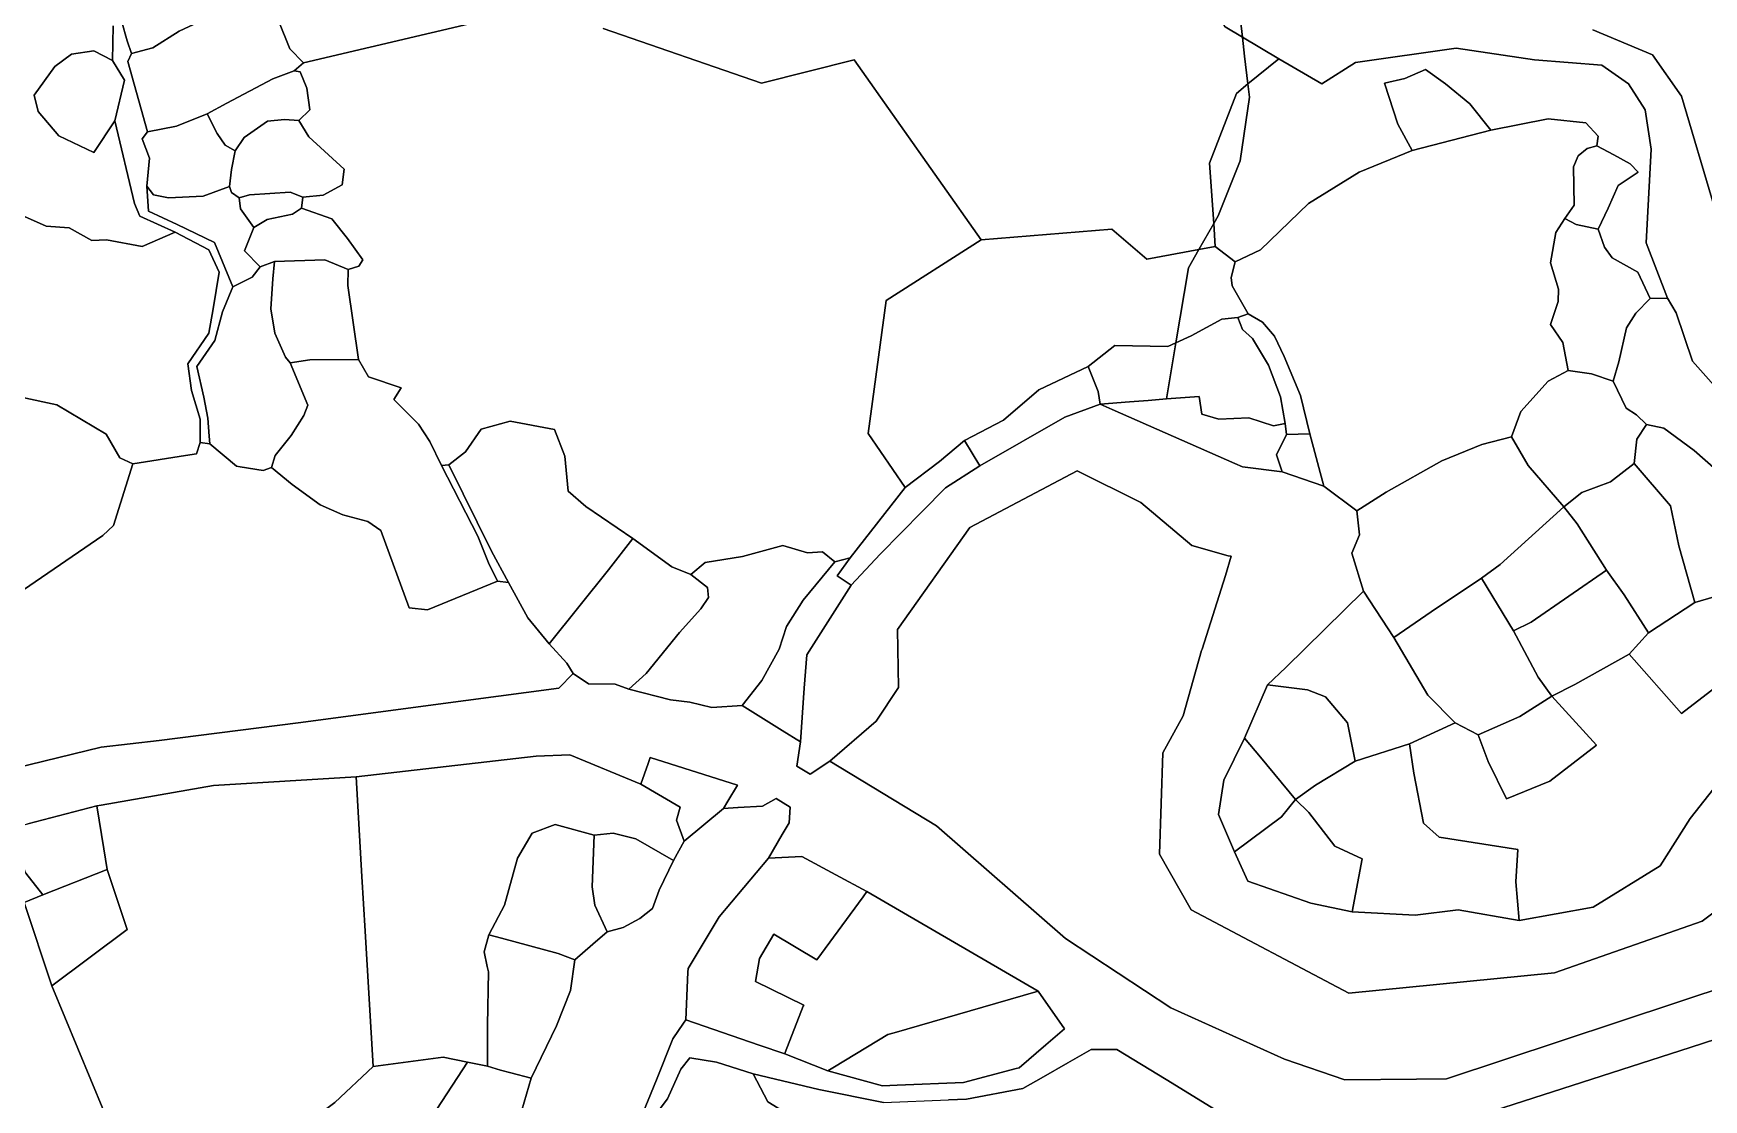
# Model space of a CAD drawing. Extents: x 542555 to 550520, y 1840485 to 1846995.
# Drawn here: x 546404.6 to 546662.6, y 1842267.1 to 1842431.8 of the extents above; entities that cross this region are included whole.
import ezdxf

# ---------------------------------------------------------------- set-up
doc = ezdxf.new("R2010")
doc.units = 0
doc.layers.add('Level 30', color=7, linetype='Continuous')

msp = doc.modelspace()

# ---------------------------------------------------------------- linework, layer by layer
at = {"layer": 'Level 30'}
for points in [[(546590.27, 1842453.82), (546596.2435, 1842458.6496), (546595.38, 1842457.54), (546591.23, 1842449.85), (546590.32, 1842440.41), (546591.3664, 1842431.1969), (546588.7, 1842432.78), (546582.82, 1842442.47), (546584.6, 1842446.44)], [(546423.05, 1842429.57), (546419.77, 1842428.69), (546419.09, 1842430.65), (546418.24, 1842433.72), (546414.1, 1842441.62), (546414.95, 1842442.96), (546420.95, 1842445.77), (546433.46, 1842452.17), (546436.14, 1842447.01), (546439.73, 1842438.06), (546427.14, 1842432.1)], [(546476.33, 1842434.31), (546446.31, 1842427.25), (546444.2, 1842429.39), (546440.63, 1842438.4), (546444.36, 1842440.26), (546448.73, 1842442.8), (546451.13, 1842444.74), (546451.75, 1842444.17), (546454.29, 1842446.42), (546457.01, 1842448.28), (546460.94, 1842451.57), (546462.77, 1842450.15), (546468.53, 1842447.76), (546469.91, 1842445.57), (546473.21, 1842441.68), (546472.4, 1842439.47)], [(546446.31, 1842427.25), (546444.91, 1842425.98), (546441.62, 1842424.74), (546434.5, 1842421), (546431.45, 1842419.36), (546426.72, 1842417.47), (546422.26, 1842416.55), (546419.19, 1842427.46), (546419.77, 1842428.69), (546423.05, 1842429.57), (546427.14, 1842432.1), (546439.73, 1842438.06), (546440.63, 1842438.4), (546444.2, 1842429.39)], [(546591.3664, 1842431.1969), (546596.97, 1842427.87), (546592.2169, 1842423.9685), (546591.7, 1842428.26)], [(546418.68, 1842424.57), (546417.18, 1842418.29), (546413.97, 1842413.39), (546408.52, 1842415.95), (546405.37, 1842419.71), (546404.74, 1842422.23), (546407.9, 1842426.68), (546410.5, 1842428.58), (546413.93, 1842429.11), (546416.83, 1842427.57)], [(546657.02, 1842390.88), (546654.34, 1842390.83), (546652.44, 1842394.91), (546648.5, 1842397.1), (546647.29, 1842398.74), (546646.31, 1842401.53), (546647.84, 1842404.78), (546649.42, 1842408.28), (546652.5, 1842410.36), (546651.26, 1842411.65), (546648.75, 1842413.04), (546646.13, 1842414.42), (546646.33, 1842415.89), (546644.4, 1842417.94), (546638.58, 1842418.58), (546629.75, 1842416.82), (546626.47, 1842420.91), (546622.74, 1842423.98), (546619.64, 1842426.18), (546616.45, 1842424.83), (546613.32, 1842424.07), (546615.36, 1842417.75), (546617.57, 1842413.71), (546609.4, 1842410.35), (546601.59, 1842405.48), (546594.15, 1842398.37), (546590.24, 1842396.51), (546587.18, 1842398.86), (546586.9309, 1842402.3885), (546587.63, 1842403.61), (546591.02, 1842412.07), (546592.46, 1842421.95), (546592.2169, 1842423.9685), (546596.97, 1842427.87), (546603.62, 1842424.01), (546608.84, 1842427.29), (546624.39, 1842429.49), (546636.51, 1842427.71), (546646.86, 1842426.86), (546651.03, 1842423.98), (546653.56, 1842419.95), (546654.51, 1842413.9), (546653.72, 1842399.44)], [(546444.91, 1842425.98), (546445.82, 1842425.84), (546446.83, 1842423.3), (546447.3, 1842419.95), (546445.62, 1842418.31), (546443.41, 1842418.49), (546440.79, 1842418.24), (546437.19, 1842415.69), (546435.78, 1842413.64), (546434.25, 1842414.51), (546432.98, 1842416.3), (546431.45, 1842419.36), (546434.5, 1842421), (546441.62, 1842424.74)], [(546629.75, 1842416.82), (546617.57, 1842413.71), (546615.36, 1842417.75), (546613.32, 1842424.07), (546616.45, 1842424.83), (546619.64, 1842426.18), (546622.74, 1842423.98), (546626.47, 1842420.91)], [(546592.2169, 1842423.9685), (546592.46, 1842421.95), (546591.02, 1842412.07), (546587.63, 1842403.61), (546586.9309, 1842402.3885), (546586.27, 1842411.75), (546590.44, 1842422.51)], [(546431.45, 1842419.36), (546432.98, 1842416.3), (546434.25, 1842414.51), (546435.78, 1842413.64), (546435.2, 1842410.75), (546434.91, 1842408.15), (546430.83, 1842406.66), (546425.5, 1842406.37), (546423.14, 1842406.83), (546422.13, 1842408.17), (546422.53, 1842412.53), (546421.41, 1842415.5), (546422.26, 1842416.55), (546426.72, 1842417.47)], [(546449.35, 1842406.8), (546446.23, 1842406.49), (546444.28, 1842407.23), (546437.98, 1842406.86), (546436.39, 1842406.37), (546435.19, 1842407.2), (546434.91, 1842408.15), (546435.2, 1842410.75), (546435.78, 1842413.64), (546437.19, 1842415.69), (546440.79, 1842418.24), (546443.41, 1842418.49), (546445.62, 1842418.31), (546447.17, 1842415.81), (546452.61, 1842410.82), (546452.28, 1842408.38)], [(546629.75, 1842416.82), (546638.58, 1842418.58), (546644.4, 1842417.94), (546646.33, 1842415.89), (546646.13, 1842414.42), (546644.62, 1842414.01), (546643.23, 1842412.86), (546642.53, 1842411.17), (546642.63, 1842405.27), (546641.16, 1842403.21), (546639.76, 1842401), (546638.94, 1842396.33), (546640.17, 1842392.29), (546640.15, 1842390.34), (546638.94, 1842386.83), (546640.85, 1842384.05), (546641.7, 1842379.69), (546638.61, 1842378.07), (546634.35, 1842373.38), (546632.95, 1842369.44), (546628.35, 1842368.28), (546622.18, 1842365.74), (546613.55, 1842360.92), (546609.06, 1842358.01), (546603.92, 1842361.86), (546601.77, 1842369.93), (546600.36, 1842375.82), (546597.8, 1842381.87), (546596.31, 1842384.99), (546594.46, 1842387.16), (546592.25, 1842388.45), (546589.8, 1842392.79), (546589.61, 1842394.09), (546590.24, 1842396.51), (546594.15, 1842398.37), (546601.59, 1842405.48), (546609.4, 1842410.35), (546617.57, 1842413.71)], [(546647.84, 1842404.78), (546646.31, 1842401.53), (546642.94, 1842402.28), (546641.16, 1842403.21), (546642.63, 1842405.27), (546642.53, 1842411.17), (546643.23, 1842412.86), (546644.62, 1842414.01), (546646.13, 1842414.42), (546648.75, 1842413.04), (546651.26, 1842411.65), (546652.5, 1842410.36), (546649.42, 1842408.28)], [(546438.68, 1842401.81), (546437.2, 1842398.19), (546439.64, 1842395.71), (546438.38, 1842394.1), (546435.42, 1842392.65), (546432.56, 1842399.48), (546426.84, 1842402.24), (546422.37, 1842404.31), (546422.13, 1842408.17), (546423.14, 1842406.83), (546425.5, 1842406.37), (546430.83, 1842406.66), (546434.91, 1842408.15), (546435.19, 1842407.2), (546436.39, 1842406.37), (546436.61, 1842404.69)], [(546446.23, 1842406.49), (546446.03, 1842404.77), (546444.62, 1842403.84), (546440.73, 1842403.05), (546438.68, 1842401.81), (546436.61, 1842404.69), (546436.39, 1842406.37), (546437.98, 1842406.86), (546444.28, 1842407.23)], [(546454.9, 1842395.83), (546453.23, 1842395.29), (546449.63, 1842396.81), (546441.85, 1842396.55), (546439.64, 1842395.71), (546437.2, 1842398.19), (546438.68, 1842401.81), (546440.73, 1842403.05), (546444.62, 1842403.84), (546446.03, 1842404.77), (546450.7, 1842403.15), (546453.14, 1842400.1), (546455.51, 1842396.82)], [(546587.18, 1842398.86), (546584.6397, 1842398.385), (546586.9309, 1842402.3885)], [(546646.31, 1842401.53), (546647.29, 1842398.74), (546648.5, 1842397.1), (546652.44, 1842394.91), (546654.34, 1842390.83), (546652.14, 1842388.54), (546650.71, 1842386.3), (546649.51, 1842381.05), (546648.66, 1842378.05), (546645.27, 1842379.2), (546641.7, 1842379.69), (546640.85, 1842384.05), (546638.94, 1842386.83), (546640.15, 1842390.34), (546640.17, 1842392.29), (546638.94, 1842396.33), (546639.76, 1842401), (546641.16, 1842403.21), (546642.94, 1842402.28)], [(546550.99, 1842399.88), (546571.17, 1842401.54), (546576.59, 1842396.88), (546584.6397, 1842398.385), (546583.04, 1842395.59), (546581.0827, 1842383.9659), (546579.87, 1842383.4), (546571.67, 1842383.55), (546567.56, 1842380.33), (546559.9, 1842376.74), (546554.46, 1842372.03), (546548.45, 1842368.87), (546544.59, 1842365.67), (546539.28, 1842361.61), (546533.54, 1842369.97), (546536.33, 1842390.5)], [(546441.93, 1842366.57), (546441.41, 1842364.73), (546440.11, 1842364.24), (546436.5513, 1842364.8417), (546435.97, 1842364.94), (546431.86, 1842368.36), (546431.7675, 1842369.5417), (546431.55, 1842372.32), (546430.92, 1842375.61), (546429.84, 1842380.34), (546432.66, 1842384.36), (546433.8, 1842388.75), (546435.42, 1842392.65), (546438.38, 1842394.1), (546439.64, 1842395.71), (546441.85, 1842396.55), (546441.62, 1842393.89), (546441.3, 1842389.24), (546441.9, 1842385.47), (546443.55, 1842381.77), (546444.25, 1842380.9), (546446.98, 1842374.36), (546446.39, 1842372.76), (546444.42, 1842369.68)], [(546447.29, 1842381.35), (546444.25, 1842380.9), (546443.55, 1842381.77), (546441.9, 1842385.47), (546441.3, 1842389.24), (546441.62, 1842393.89), (546441.85, 1842396.55), (546449.63, 1842396.81), (546453.23, 1842395.29), (546453.2, 1842392.82), (546454.85, 1842381.39)], [(546592.25, 1842388.45), (546590.68, 1842387.9), (546588.21, 1842387.64), (546583.47, 1842385.08), (546581.0827, 1842383.9659), (546583.04, 1842395.59), (546584.6397, 1842398.385), (546587.18, 1842398.86), (546590.24, 1842396.51), (546589.61, 1842394.09), (546589.8, 1842392.79)], [(546584.66, 1842375.71), (546579.6253, 1842375.311), (546581.0827, 1842383.9659), (546583.47, 1842385.08), (546588.21, 1842387.64), (546590.68, 1842387.9), (546591.38, 1842386.06), (546592.92, 1842384.66), (546595.38, 1842380.52), (546597.27, 1842375.63), (546597.99, 1842371.53), (546596.16, 1842371.17), (546592.38, 1842372.42), (546587.73, 1842372.21), (546585.08, 1842372.95)], [(546601.77, 1842369.93), (546598.16, 1842369.84), (546597.99, 1842371.53), (546597.27, 1842375.63), (546595.38, 1842380.52), (546592.92, 1842384.66), (546591.38, 1842386.06), (546590.68, 1842387.9), (546592.25, 1842388.45), (546594.46, 1842387.16), (546596.31, 1842384.99), (546597.8, 1842381.87), (546600.36, 1842375.82)], [(546567.56, 1842380.33), (546571.67, 1842383.55), (546579.87, 1842383.4), (546581.0827, 1842383.9659), (546579.6253, 1842375.311), (546576.8123, 1842375.0881), (546573.9083, 1842374.858), (546569.39, 1842374.5), (546569.07, 1842376.45)], [(546444.58, 1842362.1), (546441.41, 1842364.73), (546441.93, 1842366.57), (546444.42, 1842369.68), (546446.39, 1842372.76), (546446.98, 1842374.36), (546444.25, 1842380.9), (546447.29, 1842381.35), (546454.85, 1842381.39), (546456.35, 1842378.74), (546461.41, 1842377.02), (546460.27, 1842375.23), (546464.11, 1842371.44), (546465.87, 1842368.75), (546467.67, 1842365.04), (546473.28, 1842354.14), (546474.89, 1842349.99), (546476.31, 1842347.16), (546465.5, 1842342.75), (546462.67, 1842343.04), (546458.27, 1842355), (546456.29, 1842356.4), (546452.41, 1842357.41), (546448.89, 1842358.97)], [(546567.56, 1842380.33), (546569.07, 1842376.45), (546569.39, 1842374.5), (546563.92, 1842372.49), (546550.81, 1842364.98), (546548.45, 1842368.87), (546554.46, 1842372.03), (546559.9, 1842376.74)], [(546648.66, 1842378.05), (546650.63, 1842373.89), (546652.25, 1842372.86), (546653.77, 1842371.39), (546652.3, 1842369.11), (546651.88, 1842365.32), (546648.2, 1842362.49), (546643.82, 1842360.84), (546641.03, 1842358.66), (546635.51, 1842365.01), (546632.95, 1842369.44), (546634.35, 1842373.38), (546638.61, 1842378.07), (546641.7, 1842379.69), (546645.27, 1842379.2)], [(546597.99, 1842371.53), (546598.16, 1842369.84), (546596.63, 1842366.69), (546597.49, 1842364.03), (546591.36, 1842364.8), (546590.1923, 1842365.3156), (546571.2328, 1842373.6864), (546569.39, 1842374.5), (546573.9083, 1842374.858), (546576.8123, 1842375.0881), (546579.6253, 1842375.311), (546584.66, 1842375.71), (546585.08, 1842372.95), (546587.73, 1842372.21), (546592.38, 1842372.42), (546596.16, 1842371.17)], [(546493.44, 1842348.89), (546484.29, 1842337.47), (546481.01, 1842341.52), (546478, 1842346.98), (546475.36, 1842351.79), (546468.76, 1842365.12), (546471.35, 1842367.13), (546473.78, 1842370.65), (546478.26, 1842371.88), (546485.11, 1842370.6), (546486.71, 1842366.48), (546487.23, 1842361.05), (546489.96, 1842358.68), (546497.19, 1842353.76)], [(546653.77, 1842371.39), (546656.45, 1842370.81), (546661.17, 1842367.33), (546667.94, 1842361.4), (546672.57, 1842358.27), (546676.39, 1842354.28), (546679.38, 1842352.2), (546676.83, 1842349.37), (546668.11, 1842345.86), (546661.25, 1842343.87), (546658.78, 1842352.63), (546657.5, 1842358.79), (546651.88, 1842365.32), (546652.3, 1842369.11)], [(546548.45, 1842368.87), (546550.81, 1842364.98), (546545.52, 1842361.56), (546541.9, 1842357.94), (546535.42, 1842351.32), (546530.93, 1842346.53), (546528.78, 1842347.99), (546530.79, 1842350.76), (546539.28, 1842361.61), (546544.59, 1842365.67)], [(546601.77, 1842369.93), (546603.92, 1842361.86), (546597.49, 1842364.03), (546596.63, 1842366.69), (546598.16, 1842369.84)], [(546631.19, 1842349.75), (546628.32, 1842347.63), (546620.51, 1842342.44), (546614.76, 1842338.45), (546610.08, 1842345.6), (546608.27, 1842351.51), (546609.47, 1842354.31), (546609.06, 1842358.01), (546613.55, 1842360.92), (546622.18, 1842365.74), (546628.35, 1842368.28), (546632.95, 1842369.44), (546635.51, 1842365.01), (546641.03, 1842358.66)], [(546478, 1842346.98), (546476.31, 1842347.16), (546474.89, 1842349.99), (546473.28, 1842354.14), (546467.67, 1842365.04), (546468.76, 1842365.12), (546475.36, 1842351.79)], [(546661.25, 1842343.87), (546654.08, 1842339.17), (546650.33, 1842345.06), (546647.61, 1842348.86), (546643.05, 1842356.01), (546641.03, 1842358.66), (546643.82, 1842360.84), (546648.2, 1842362.49), (546651.88, 1842365.32), (546657.5, 1842358.79), (546658.78, 1842352.63)], [(546635.98, 1842340.81), (546633.25, 1842339.51), (546628.32, 1842347.63), (546631.19, 1842349.75), (546641.03, 1842358.66), (546643.05, 1842356.01), (546647.61, 1842348.86)], [(546499.25, 1842332.89), (546496.57, 1842330.49), (546494.46, 1842331.23), (546490.35, 1842331.32), (546488, 1842332.89), (546487.02, 1842334.49), (546484.29, 1842337.47), (546493.44, 1842348.89), (546497.19, 1842353.76), (546503.22, 1842349.39), (546506.15, 1842348.2), (546508.72, 1842346.16), (546508.87, 1842344.62), (546507.72, 1842342.87), (546504.42, 1842339.21)], [(546506.15, 1842348.2), (546508.36, 1842350.04), (546514.13, 1842350.96), (546520.38, 1842352.67), (546524.21, 1842351.52), (546526.48, 1842351.7), (546528.41, 1842350.17), (546523.53, 1842344.21), (546520.94, 1842340.14), (546519.83, 1842336.67), (546517.15, 1842331.8), (546514.1, 1842327.98), (546509.4, 1842327.63), (546506.03, 1842328.46), (546503, 1842328.81), (546496.57, 1842330.49), (546499.25, 1842332.89), (546504.42, 1842339.21), (546507.72, 1842342.87), (546508.87, 1842344.62), (546508.72, 1842346.16)], [(546687.95, 1842348.95), (546688.65, 1842347.68), (546680.22, 1842342.01), (546675.53, 1842336.24), (546672.78, 1842333.43), (546670.81, 1842335.67), (546659.21, 1842326.73), (546651.09, 1842335.89), (546654.08, 1842339.17), (546661.25, 1842343.87), (546668.11, 1842345.86), (546676.83, 1842349.37), (546679.38, 1842352.2), (546681.4, 1842352.41), (546683.08, 1842353.82), (546686.04, 1842351.57)], [(546530.79, 1842350.76), (546528.78, 1842347.99), (546530.93, 1842346.53), (546524.06, 1842335.77), (546523.6847, 1842330.635), (546523.08, 1842322.36), (546520.2686, 1842324.1195), (546514.1, 1842327.98), (546517.15, 1842331.8), (546519.83, 1842336.67), (546520.94, 1842340.14), (546523.53, 1842344.21), (546528.41, 1842350.17)], [(546634.24, 1842326.26), (546627.8, 1842323.44), (546624.21, 1842325.3), (546620.01, 1842329.56), (546614.76, 1842338.45), (546620.51, 1842342.44), (546628.32, 1842347.63), (546633.25, 1842339.51), (546637.06, 1842332.31), (546639.18, 1842329.4)], [(546654.08, 1842339.17), (546651.09, 1842335.89), (546642.7, 1842331.19), (546639.18, 1842329.4), (546637.06, 1842332.31), (546633.25, 1842339.51), (546635.98, 1842340.81), (546647.61, 1842348.86), (546650.33, 1842345.06)], [(546624.21, 1842325.3), (546617.17, 1842322.02), (546608.79, 1842319.37), (546607.59, 1842325.3), (546604.18, 1842329.29), (546601.43, 1842330.4), (546595.26, 1842331.13), (546598.07, 1842333.85), (546610.08, 1842345.6), (546614.76, 1842338.45), (546620.01, 1842329.56)], [(546595.26, 1842331.13), (546601.43, 1842330.4), (546604.18, 1842329.29), (546607.59, 1842325.3), (546608.79, 1842319.37), (546602.65, 1842315.66), (546599.56, 1842313.45), (546594.15, 1842320), (546591.69, 1842322.91)], [(546639.18, 1842329.4), (546646.04, 1842321.84), (546638.87, 1842316.26), (546632.17, 1842313.54), (546629.34, 1842319.32), (546627.8, 1842323.44), (546634.24, 1842326.26)], [(546591.69, 1842322.91), (546594.15, 1842320), (546599.56, 1842313.45), (546597.38, 1842310.76), (546590.12, 1842305.33), (546587.68, 1842311.1), (546588.51, 1842316.42)], [(546617.17, 1842322.02), (546617.83, 1842317.51), (546619.36, 1842309.76), (546621.74, 1842307.64), (546633.91, 1842305.69), (546633.61, 1842300.72), (546634.14, 1842294.76), (546624.69, 1842296.37), (546618.05, 1842295.55), (546608.34, 1842296.09), (546609.87, 1842304.26), (546605.62, 1842306.24), (546601.62, 1842311.43), (546599.56, 1842313.45), (546602.65, 1842315.66), (546608.79, 1842319.37)], [(546498.45, 1842315.78), (546504.53, 1842312.25), (546503.93, 1842310.25), (546505.13, 1842307.02), (546503.5, 1842304.02), (546497.69, 1842307.35), (546494.17, 1842308.25), (546491.23, 1842307.94), (546485.22, 1842309.59), (546481.65, 1842308.25), (546479.41, 1842304.39), (546477.38, 1842297.13), (546476.44, 1842295.35), (546474.95, 1842292.52), (546474.24, 1842289.88), (546474.72, 1842287.65), (546474.89, 1842286.84), (546474.74, 1842278.56), (546474.78, 1842272.23), (546471.66, 1842272.88), (546467.91, 1842273.63), (546457.08, 1842272.18), (546455.85, 1842293.11), (546455.35, 1842301.55), (546454.45, 1842316.93), (546482.28, 1842320.11), (546487.47, 1842320.34)], [(546511.8735, 1842313.1666), (546511.2, 1842312.04), (546505.13, 1842307.02), (546503.93, 1842310.25), (546504.53, 1842312.25), (546498.45, 1842315.78), (546499.5539, 1842318.9767), (546499.89, 1842319.95), (546513.37, 1842315.67)], [(546454.45, 1842316.93), (546455.35, 1842301.55), (546455.85, 1842293.11), (546457.08, 1842272.18), (546451.15, 1842266.61), (546441.07, 1842259.06), (546421.53, 1842250.77), (546407.44, 1842284.67), (546419.09, 1842293.36), (546416.01, 1842302.62), (546415.5, 1842305.82), (546414.43, 1842312.44), (546415.08, 1842312.56), (546432.45, 1842315.61)], [(546414.43, 1842312.44), (546415.5, 1842305.82), (546416.01, 1842302.62), (546406.06, 1842298.69), (546403.42, 1842302.07), (546400.79, 1842308.9), (546403.73, 1842309.66)], [(546609.87, 1842304.26), (546608.34, 1842296.09), (546601.94, 1842297.42), (546592.21, 1842300.84), (546590.12, 1842305.33), (546597.38, 1842310.76), (546599.56, 1842313.45), (546601.62, 1842311.43), (546605.62, 1842306.24)], [(546491.23, 1842307.94), (546490.91, 1842299.97), (546491.32, 1842297.14), (546493.22, 1842293), (546491.02, 1842291.07), (546488.26, 1842288.65), (546485.65, 1842289.65), (546476.9, 1842292.04), (546474.95, 1842292.52), (546476.44, 1842295.35), (546477.38, 1842297.13), (546479.41, 1842304.39), (546481.65, 1842308.25), (546485.22, 1842309.59)], [(546491.23, 1842307.94), (546494.17, 1842308.25), (546497.69, 1842307.35), (546503.5, 1842304.02), (546501.25, 1842299.44), (546500.24, 1842296.62), (546498.31, 1842295.04), (546495.69, 1842293.64), (546493.22, 1842293), (546491.32, 1842297.14), (546490.91, 1842299.97)], [(546520.73, 1842274.33), (546520.66, 1842274.14), (546516.7, 1842275.5), (546505.39, 1842279.38), (546505.72, 1842286.76), (546505.75, 1842287.35), (546510.54, 1842295.33), (546518.16, 1842304.4), (546523.3, 1842304.62), (546528.5686, 1842301.7786), (546533.35, 1842299.2), (546532.7593, 1842298.3959), (546525.63, 1842288.69), (546518.97, 1842292.66), (546516.75, 1842288.86), (546516.14, 1842285.31), (546523.61, 1842281.69), (546523.54, 1842281.52)], [(546419.09, 1842293.36), (546407.44, 1842284.67), (546403.17, 1842297.53), (546406.06, 1842298.69), (546416.01, 1842302.62)], [(546528.33, 1842272.13), (546527.31, 1842271.52), (546520.66, 1842274.14), (546520.73, 1842274.33), (546523.54, 1842281.52), (546523.61, 1842281.69), (546516.14, 1842285.31), (546516.75, 1842288.86), (546518.97, 1842292.66), (546525.63, 1842288.69), (546532.7593, 1842298.3959), (546533.35, 1842299.2), (546559.84, 1842283.85), (546553.2014, 1842281.932), (546537.55, 1842277.41), (546536.58, 1842277.13)], [(546407.44, 1842284.67), (546421.53, 1842250.77), (546414.42, 1842244.98), (546392.51, 1842237.48), (546364.43, 1842282.75), (546362.33, 1842286.14), (546376.72, 1842294.78), (546379.24, 1842296.29), (546384.1, 1842290.85), (546403.17, 1842297.53)], [(546474.95, 1842292.52), (546476.9, 1842292.04), (546485.65, 1842289.65), (546488.26, 1842288.65), (546487.57, 1842283.93), (546485.39, 1842278.48), (546485.3872, 1842278.4743), (546481.48, 1842270.37), (546478.3474, 1842271.1965), (546476.78, 1842271.61), (546474.78, 1842272.23), (546474.74, 1842278.56), (546474.89, 1842286.84), (546474.72, 1842287.65), (546474.24, 1842289.88)], [(546535.75, 1842269.23), (546527.31, 1842271.52), (546528.33, 1842272.13), (546536.58, 1842277.13), (546537.55, 1842277.41), (546553.2014, 1842281.932), (546559.84, 1842283.85), (546563.89, 1842278.01), (546561.0064, 1842275.5413), (546556.87, 1842272), (546556.4, 1842271.87), (546548.27, 1842269.71), (546538.06, 1842269.32)], [(546459.43, 1842236.07), (546450.62, 1842233.72), (546443.81, 1842234.54), (546442.64, 1842243.16), (546441.07, 1842259.06), (546451.15, 1842266.61), (546457.08, 1842272.18), (546467.91, 1842273.63), (546471.66, 1842272.88), (546466.94, 1842265.62), (546467.09, 1842262.62), (546471.57, 1842262.18), (546471.1485, 1842259.4342), (546470.83, 1842257.36), (546473.99, 1842256.18), (546478.55, 1842255.8), (546468.6588, 1842244.9367), (546466.34, 1842242.39)], [(546474.78, 1842272.23), (546476.78, 1842271.61), (546478.3474, 1842271.1965), (546481.48, 1842270.37), (546480.04, 1842265.46), (546479.15, 1842258.38), (546478.55, 1842255.8), (546473.99, 1842256.18), (546470.83, 1842257.36), (546471.1485, 1842259.4342), (546471.57, 1842262.18), (546467.09, 1842262.62), (546466.94, 1842265.62), (546471.66, 1842272.88)], [(546523.18, 1842235.83), (546519.07, 1842232.68), (546516.21, 1842236.34), (546507.04, 1842244.58), (546501.88, 1842248.59), (546497.73, 1842252.8), (546493.84, 1842254.68), (546496.34, 1842258.62), (546498.97, 1842262.4), (546502.55, 1842267.2), (546504.6, 1842271.8), (546505.99, 1842273.53), (546510.13, 1842272.85), (546515.77, 1842271.04), (546518.06, 1842266.74), (546522.19, 1842264.23), (546525.87, 1842264.23), (546527.24, 1842262.05), (546529.18, 1842254.64), (546527.78, 1842243.68)], [(546567.98, 1842274.81), (546571.6228, 1842274.8373), (546571.99, 1842274.84), (546579.5678, 1842270.1833), (546594.17, 1842261.21), (546593.08, 1842261.1), (546591.5026, 1842260.9409), (546573.35, 1842259.11), (546529.18, 1842254.64), (546527.24, 1842262.05), (546525.87, 1842264.23), (546522.19, 1842264.23), (546518.06, 1842266.74), (546515.77, 1842271.04), (546525.92, 1842268.63), (546535.94, 1842266.63), (546545.97, 1842267.03), (546548.73, 1842267.14), (546557.45, 1842268.8), (546560.65, 1842270.62), (546564.3993, 1842272.7632)]]:
    msp.add_lwpolyline(points, close=True, dxfattribs=at)
for points in [[(546666.62, 1842374.71), (546660.89, 1842381.14), (546658.37, 1842388.59), (546657.02, 1842390.88), (546653.72, 1842399.44), (546654.51, 1842413.9), (546653.56, 1842419.95), (546651.03, 1842423.98), (546646.86, 1842426.86), (546636.51, 1842427.71), (546624.39, 1842429.49), (546608.84, 1842427.29), (546603.62, 1842424.01), (546596.97, 1842427.87), (546591.3664, 1842431.1969), (546590.32, 1842440.41)], [(546416.92, 1842432.97), (546416.83, 1842427.57), (546413.93, 1842429.11), (546410.5, 1842428.58), (546407.9, 1842426.68), (546404.74, 1842422.23), (546405.37, 1842419.71), (546408.52, 1842415.95), (546413.97, 1842413.39), (546417.18, 1842418.29), (546420.22, 1842405.51), (546421.06, 1842403.53), (546426.52, 1842401.1), (546421.43, 1842398.88), (546415.9, 1842399.88), (546413.65, 1842399.8), (546410.14, 1842401.75), (546406.6, 1842402.02), (546403.21, 1842403.52)], [(546418.24, 1842433.72), (546419.09, 1842430.65), (546419.77, 1842428.69), (546419.19, 1842427.46), (546422.26, 1842416.55), (546421.41, 1842415.5), (546422.53, 1842412.53), (546422.13, 1842408.17), (546422.37, 1842404.31), (546426.84, 1842402.24), (546432.56, 1842399.48), (546435.42, 1842392.65), (546433.8, 1842388.75), (546432.66, 1842384.36), (546429.84, 1842380.34), (546430.92, 1842375.61), (546431.55, 1842372.32), (546431.7675, 1842369.5417), (546431.86, 1842368.36), (546430.37, 1842368.58), (546430.3609, 1842370.2193), (546430.35, 1842372.2), (546429.04, 1842376.62), (546428.46, 1842380.74), (546431.72, 1842385.48), (546432.4, 1842389.23), (546433.31, 1842394.9), (546431.71, 1842398.37), (546426.52, 1842401.1), (546421.06, 1842403.53), (546420.22, 1842405.51), (546417.18, 1842418.29), (546418.68, 1842424.57), (546416.83, 1842427.57), (546416.92, 1842432.97)], [(546492.63, 1842432.54), (546517.07, 1842424.09), (546531.39, 1842427.71), (546550.99, 1842399.88), (546536.33, 1842390.5), (546533.54, 1842369.97), (546539.28, 1842361.61), (546530.79, 1842350.76), (546528.41, 1842350.17), (546526.48, 1842351.7), (546524.21, 1842351.52), (546520.38, 1842352.67), (546514.13, 1842350.96), (546508.36, 1842350.04), (546506.15, 1842348.2), (546503.22, 1842349.39), (546497.19, 1842353.76), (546489.96, 1842358.68), (546487.23, 1842361.05), (546486.71, 1842366.48), (546485.11, 1842370.6), (546478.26, 1842371.88), (546473.78, 1842370.65), (546471.35, 1842367.13), (546468.76, 1842365.12), (546467.67, 1842365.04), (546465.87, 1842368.75), (546464.11, 1842371.44), (546460.27, 1842375.23), (546461.41, 1842377.02), (546456.35, 1842378.74), (546454.85, 1842381.39), (546453.2, 1842392.82), (546453.23, 1842395.29), (546454.9, 1842395.83), (546455.51, 1842396.82), (546453.14, 1842400.1), (546450.7, 1842403.15), (546446.03, 1842404.77), (546446.23, 1842406.49), (546449.35, 1842406.8), (546452.28, 1842408.38), (546452.61, 1842410.82), (546447.17, 1842415.81), (546445.62, 1842418.31), (546447.3, 1842419.95), (546446.83, 1842423.3), (546445.82, 1842425.84), (546444.91, 1842425.98), (546446.31, 1842427.25), (546476.33, 1842434.31)], [(546588.7, 1842432.78), (546591.3664, 1842431.1969), (546591.7, 1842428.26), (546592.2169, 1842423.9685), (546590.44, 1842422.51), (546586.27, 1842411.75), (546586.9309, 1842402.3885), (546584.6397, 1842398.385), (546576.59, 1842396.88), (546571.17, 1842401.54), (546550.99, 1842399.88), (546531.39, 1842427.71), (546517.07, 1842424.09), (546492.63, 1842432.54)], [(546664.28, 1842404.87), (546659.19, 1842422.07), (546654.71, 1842428.49), (546645.47, 1842432.35)], [(546645.47, 1842432.35), (546654.71, 1842428.49), (546659.19, 1842422.07), (546664.28, 1842404.87)], [(546403.21, 1842403.52), (546406.6, 1842402.02), (546410.14, 1842401.75), (546413.65, 1842399.8), (546415.9, 1842399.88), (546421.43, 1842398.88), (546426.52, 1842401.1), (546431.71, 1842398.37), (546433.31, 1842394.9), (546432.4, 1842389.23), (546431.72, 1842385.48), (546428.46, 1842380.74), (546429.04, 1842376.62), (546430.35, 1842372.2), (546430.3609, 1842370.2193), (546430.37, 1842368.58), (546429.81, 1842366.82), (546428.09, 1842366.57), (546419.99, 1842365.29), (546417.95, 1842366.21), (546415.87, 1842369.87), (546408.25, 1842374.38), (546402.71, 1842375.61)], [(546667.94, 1842361.4), (546661.17, 1842367.33), (546656.45, 1842370.81), (546653.77, 1842371.39), (546652.25, 1842372.86), (546650.63, 1842373.89), (546648.66, 1842378.05), (546649.51, 1842381.05), (546650.71, 1842386.3), (546652.14, 1842388.54), (546654.34, 1842390.83), (546657.02, 1842390.88), (546658.37, 1842388.59), (546660.89, 1842381.14), (546666.62, 1842374.71)], [(546402.71, 1842375.61), (546408.25, 1842374.38), (546415.87, 1842369.87), (546417.95, 1842366.21), (546419.99, 1842365.29), (546416.97, 1842355.77), (546415.31, 1842354.21), (546398.3, 1842342.58)], [(546680.96, 1842308.59), (546662.39, 1842294.64), (546639.58, 1842286.64), (546607.83, 1842283.5), (546583.46, 1842296.37), (546578.58, 1842305.01), (546579.09, 1842320.64), (546582.2182, 1842326.3849), (546583.7668, 1842331.8506), (546585.07, 1842336.45), (546585.1363, 1842336.6592), (546588.74, 1842348.03), (546589.6454, 1842351.0311), (546589.15, 1842351.07), (546583.53, 1842352.66), (546575.7, 1842359.31), (546565.82, 1842364.23), (546549.27, 1842355.46), (546538.09, 1842339.7), (546538.24, 1842330.75), (546534.8, 1842325.53), (546527.64, 1842319.37), (546524.58, 1842317.36), (546522.52, 1842318.6), (546523.08, 1842322.36), (546523.6847, 1842330.635), (546524.06, 1842335.77), (546530.93, 1842346.53), (546535.42, 1842351.32), (546541.9, 1842357.94), (546545.52, 1842361.56), (546550.81, 1842364.98), (546563.92, 1842372.49), (546569.39, 1842374.5), (546571.2328, 1842373.6864), (546590.1923, 1842365.3156), (546591.36, 1842364.8), (546597.49, 1842364.03), (546603.92, 1842361.86), (546609.06, 1842358.01), (546609.47, 1842354.31), (546608.27, 1842351.51), (546610.08, 1842345.6), (546598.07, 1842333.85), (546595.26, 1842331.13), (546591.69, 1842322.91), (546588.51, 1842316.42), (546587.68, 1842311.1), (546590.12, 1842305.33), (546592.21, 1842300.84), (546601.94, 1842297.42), (546608.34, 1842296.09), (546618.05, 1842295.55), (546624.69, 1842296.37), (546634.14, 1842294.76), (546645.55, 1842296.81), (546655.9, 1842303.17), (546660.54, 1842310.48), (546667.05, 1842318.79)], [(546398.3, 1842342.58), (546415.31, 1842354.21), (546416.97, 1842355.77), (546419.99, 1842365.29), (546428.09, 1842366.57), (546429.81, 1842366.82), (546430.37, 1842368.58), (546431.86, 1842368.36), (546435.97, 1842364.94), (546436.5513, 1842364.8417), (546440.11, 1842364.24), (546441.41, 1842364.73), (546444.58, 1842362.1), (546448.89, 1842358.97), (546452.41, 1842357.41), (546456.29, 1842356.4), (546458.27, 1842355), (546462.67, 1842343.04), (546465.5, 1842342.75), (546476.31, 1842347.16), (546478, 1842346.98), (546481.01, 1842341.52), (546484.29, 1842337.47), (546487.02, 1842334.49), (546488, 1842332.89), (546485.75, 1842330.64), (546471.422, 1842328.7284), (546445.5, 1842325.27), (546424.05, 1842322.53), (546415.09, 1842321.54), (546401.8, 1842318.29)], [(546667.35, 1842285.02), (546622.88, 1842270.27), (546618.2388, 1842270.2226), (546607.21, 1842270.11), (546597.88, 1842273.3), (546580.29, 1842281.24), (546564.05, 1842291.98), (546544.1, 1842309.39), (546527.64, 1842319.37), (546534.8, 1842325.53), (546538.24, 1842330.75), (546538.09, 1842339.7), (546549.27, 1842355.46), (546565.82, 1842364.23), (546575.7, 1842359.31), (546583.53, 1842352.66), (546589.15, 1842351.07), (546589.6454, 1842351.0311), (546588.74, 1842348.03), (546585.1363, 1842336.6592), (546585.07, 1842336.45), (546583.7668, 1842331.8506), (546582.2182, 1842326.3849), (546579.09, 1842320.64), (546578.58, 1842305.01), (546583.46, 1842296.37), (546607.83, 1842283.5), (546639.58, 1842286.64), (546662.39, 1842294.64), (546680.96, 1842308.59)], [(546616.58, 1842260.97), (546660.54, 1842275.14), (546666.7, 1842277.13), (546692.76, 1842284.63), (546726.32, 1842296.32), (546766.86, 1842321.46), (546774.82, 1842326.4), (546795.21, 1842338.4), (546816.63, 1842343.86), (546851.9812, 1842352.8626), (546868.66, 1842357.11), (546879.02, 1842357.45), (546896.4978, 1842354.8944), (546896.87, 1842354.84), (546905.41, 1842351.4), (546914.74, 1842342.9), (546959.43, 1842281.98)], [(546667.05, 1842318.79), (546660.54, 1842310.48), (546655.9, 1842303.17), (546645.55, 1842296.81), (546634.14, 1842294.76), (546633.61, 1842300.72), (546633.91, 1842305.69), (546621.74, 1842307.64), (546619.36, 1842309.76), (546617.83, 1842317.51), (546617.17, 1842322.02), (546624.21, 1842325.3), (546627.8, 1842323.44), (546629.34, 1842319.32), (546632.17, 1842313.54), (546638.87, 1842316.26), (546646.04, 1842321.84), (546639.18, 1842329.4), (546642.7, 1842331.19), (546651.09, 1842335.89), (546659.21, 1842326.73), (546670.81, 1842335.67)], [(546401.8, 1842318.29), (546415.09, 1842321.54), (546424.05, 1842322.53), (546445.5, 1842325.27), (546471.422, 1842328.7284), (546485.75, 1842330.64), (546488, 1842332.89), (546490.35, 1842331.32), (546494.46, 1842331.23), (546496.57, 1842330.49), (546503, 1842328.81), (546506.03, 1842328.46), (546509.4, 1842327.63), (546514.1, 1842327.98), (546520.2686, 1842324.1195), (546523.08, 1842322.36), (546522.52, 1842318.6), (546524.58, 1842317.36), (546527.64, 1842319.37), (546544.1, 1842309.39), (546564.05, 1842291.98), (546580.29, 1842281.24), (546597.88, 1842273.3), (546607.21, 1842270.11), (546618.2388, 1842270.2226), (546622.88, 1842270.27), (546667.35, 1842285.02)], [(546498.3, 1842263.84), (546500.88, 1842270.15), (546503.37, 1842276.49), (546505.04, 1842278.87), (546505.39, 1842279.38), (546516.7, 1842275.5), (546520.66, 1842274.14), (546527.31, 1842271.52), (546535.75, 1842269.23), (546538.06, 1842269.32), (546548.27, 1842269.71), (546556.4, 1842271.87), (546556.87, 1842272), (546561.0064, 1842275.5413), (546563.89, 1842278.01), (546559.84, 1842283.85), (546533.35, 1842299.2), (546528.5686, 1842301.7786), (546523.3, 1842304.62), (546518.16, 1842304.4), (546520.2688, 1842308.0141), (546521.34, 1842309.85), (546521.51, 1842312.24), (546519.32, 1842313.57), (546517.23, 1842312.43), (546513.4713, 1842312.1869), (546513.45, 1842312.2), (546513.4414, 1842312.185), (546511.2, 1842312.04), (546511.8735, 1842313.1666), (546513.37, 1842315.67), (546499.89, 1842319.95), (546499.5539, 1842318.9767), (546498.45, 1842315.78), (546487.47, 1842320.34), (546482.28, 1842320.11), (546454.45, 1842316.93), (546432.45, 1842315.61), (546415.08, 1842312.56), (546414.43, 1842312.44), (546403.73, 1842309.66)], [(546480.04, 1842265.46), (546481.48, 1842270.37), (546485.3872, 1842278.4743), (546485.39, 1842278.48), (546487.57, 1842283.93), (546488.26, 1842288.65), (546491.02, 1842291.07), (546493.22, 1842293), (546495.69, 1842293.64), (546498.31, 1842295.04), (546500.24, 1842296.62), (546501.25, 1842299.44), (546503.5, 1842304.02), (546505.13, 1842307.02), (546511.2, 1842312.04), (546513.4414, 1842312.185), (546513.4713, 1842312.1869), (546517.23, 1842312.43), (546519.32, 1842313.57), (546521.51, 1842312.24), (546521.34, 1842309.85), (546520.2688, 1842308.0141), (546518.16, 1842304.4), (546510.54, 1842295.33), (546505.75, 1842287.35), (546505.72, 1842286.76), (546505.39, 1842279.38), (546505.04, 1842278.87), (546503.37, 1842276.49), (546500.88, 1842270.15), (546498.3, 1842263.84)], [(546403.42, 1842302.07), (546406.06, 1842298.69), (546403.17, 1842297.53)], [(546666.7, 1842277.13), (546660.54, 1842275.14), (546616.58, 1842260.97)], [(546535.94, 1842266.63), (546525.92, 1842268.63), (546515.77, 1842271.04), (546510.13, 1842272.85), (546505.99, 1842273.53), (546504.6, 1842271.8), (546502.55, 1842267.2), (546498.97, 1842262.4)], [(546594.17, 1842261.21), (546579.5678, 1842270.1833), (546571.99, 1842274.84), (546571.6228, 1842274.8373), (546567.98, 1842274.81), (546564.3993, 1842272.7632), (546560.65, 1842270.62), (546557.45, 1842268.8), (546548.73, 1842267.14), (546545.97, 1842267.03)]]:
    msp.add_lwpolyline(points, dxfattribs=at)

doc.saveas('drawing.dxf')
